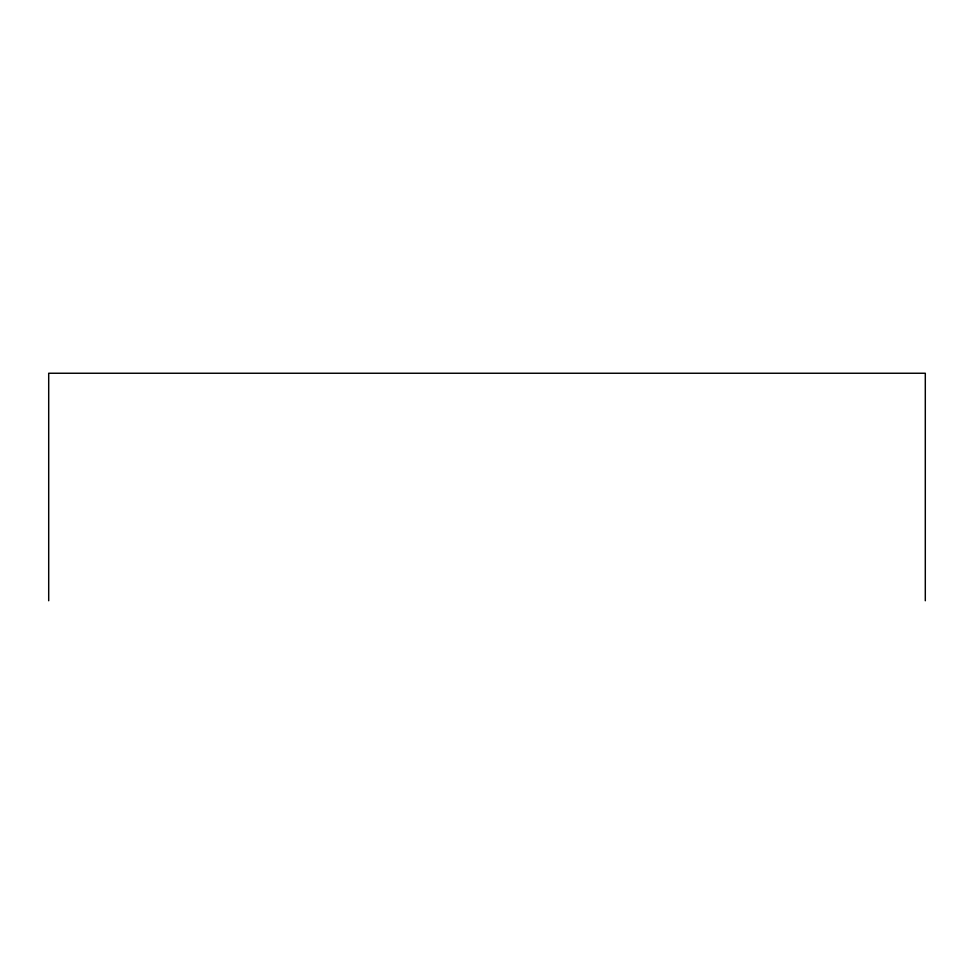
<?xml version="1.0" encoding="UTF-8"?>
<svg xmlns="http://www.w3.org/2000/svg" width="974" height="974" viewBox="0 0 974 974"><rect width="100%" height="100%" fill="white"/><g stroke="black" fill="none" stroke-linecap="round" stroke-linejoin="round"><path stroke-width="1.46" d="M925.3 600.751L925.3 373.249L48.7 373.249L48.7 600.751"/></g></svg>
